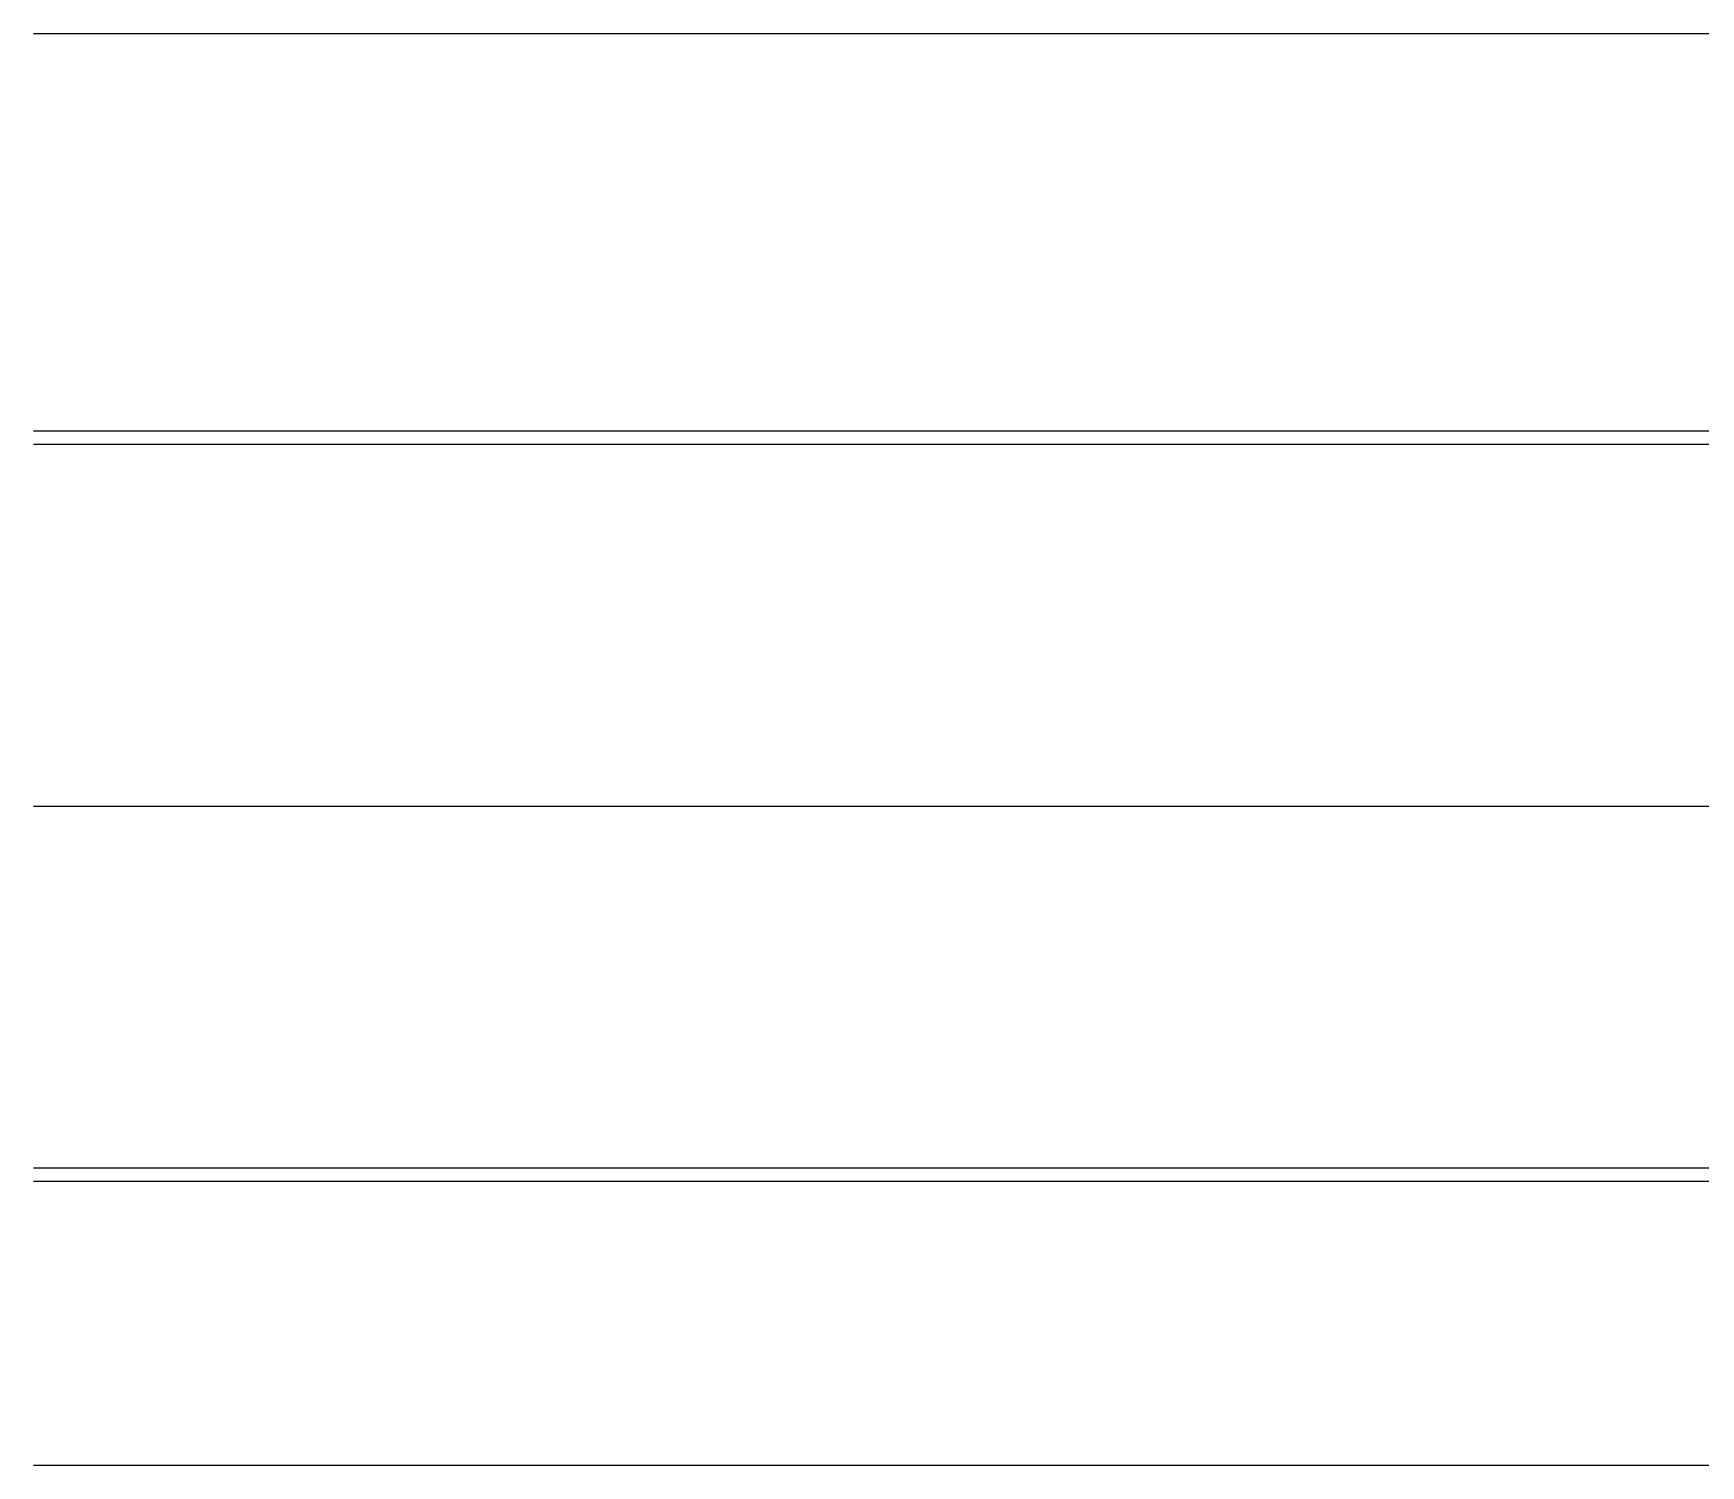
# Model space of a CAD drawing. Header units: millimetres. Extents: x 150937 to 394412, y 327166 to 584759.
# Drawn here: x 245678.5 to 245989.4, y 486435.3 to 486702.5 of the extents above; entities that cross this region are included whole.
import ezdxf

# ---------------------------------------------------------------- set-up
doc = ezdxf.new("R2010")
doc.units = ezdxf.units.MM

# ---------------------------------------------------------------- blocks, each defined once
blk = doc.blocks.new('C-1S UP RIGHT')
for p, q in [((-501.68, 0), (120.12, 0)), ((-501.68, -74.12), (-225.85, -74.12)), ((-225.85, -74.12), (30, -74.12)), ((-501.68, -76.62), (-225.85, -76.62)), ((-225.85, -76.62), (30, -76.62)), ((-501.68, -144.12), (120.12, -144.12)), ((-501.68, -211.62), (-225.85, -211.62)), ((-501.68, -214.12), (-225.85, -214.12)), ((-225.85, -211.62), (30, -211.62)), ((-225.85, -214.12), (30, -214.12)), ((120.12, -267.16), (-501.68, -267.16))]:
    blk.add_line(p, q)

msp = doc.modelspace()

# ---------------------------------------------------------------- block references
msp.add_blockref('C-1S UP RIGHT', (246180.208, 486702.485))

doc.saveas('drawing.dxf')
